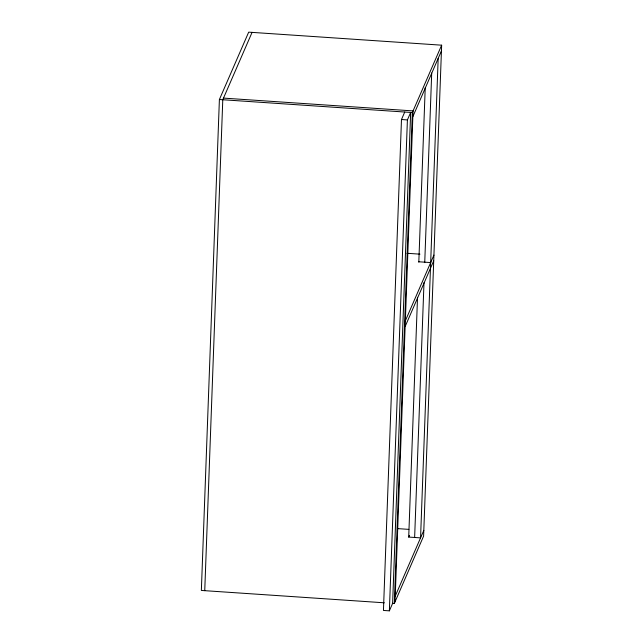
<?xml version="1.0" encoding="UTF-8"?>
<svg xmlns="http://www.w3.org/2000/svg" width="643" height="643" viewBox="0 0 643 643"><rect width="100%" height="100%" fill="white"/><g stroke="black" fill="none" stroke-linecap="round" stroke-linejoin="round"><path stroke-width="0.96" d="M392.318 603.343L394.312 603.48L423.608 536.117L441.645 45.187L248.688 32.15L219.392 99.512L201.355 590.443L384.337 602.804M204.747 590.676L222.783 99.745L252.072 32.375M404.736 112.035L401.481 119.518L383.445 610.448L389.369 610.85L392.624 603.367L410.66 112.437L407.405 119.919L389.369 610.85M394.312 603.48L412.348 112.549L441.645 45.187M395.027 601.84L413.063 110.909L223.491 98.106M438.172 58.4L420.562 537.87L408.715 537.074L417.524 297.331M418.81 262.223L425.224 87.689M414.639 537.476L423.994 282.687M424.734 262.625L431.702 73.045M412.854 116.64L441.428 50.91M405.347 320.817L433.929 255.094M405.138 326.548L433.72 260.825M408.715 537.074L409.438 535.41M395.236 596.117L423.817 530.387M219.392 99.512L412.348 112.549M401.481 119.518L407.405 119.919M406.987 253.278L419.959 254.154M418.826 261.781L430.673 262.577M397.872 528.634L408.852 529.374"/></g></svg>
